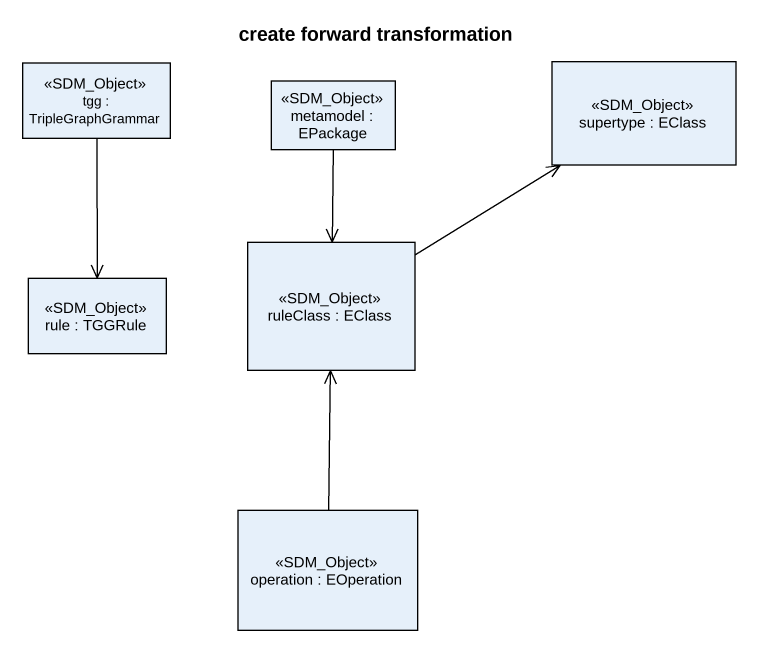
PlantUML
@startuml
title create forward transformation
hide empty description
state "tgg : TripleGraphGrammar" as tgg <<SDM_Object>>
state "supertype : EClass" as supertype <<SDM_Object>>
state "metamodel : EPackage" as metamodel <<SDM_Object>>
state "ruleClass : EClass" as ruleClass <<SDM_Object>>
state "rule : TGGRule" as rule <<SDM_Object>>
state "operation : EOperation" as operation <<SDM_Object>>
tgg --> rule
metamodel --> ruleClass
ruleClass -up-> supertype
operation -up-> ruleClass
@enduml
